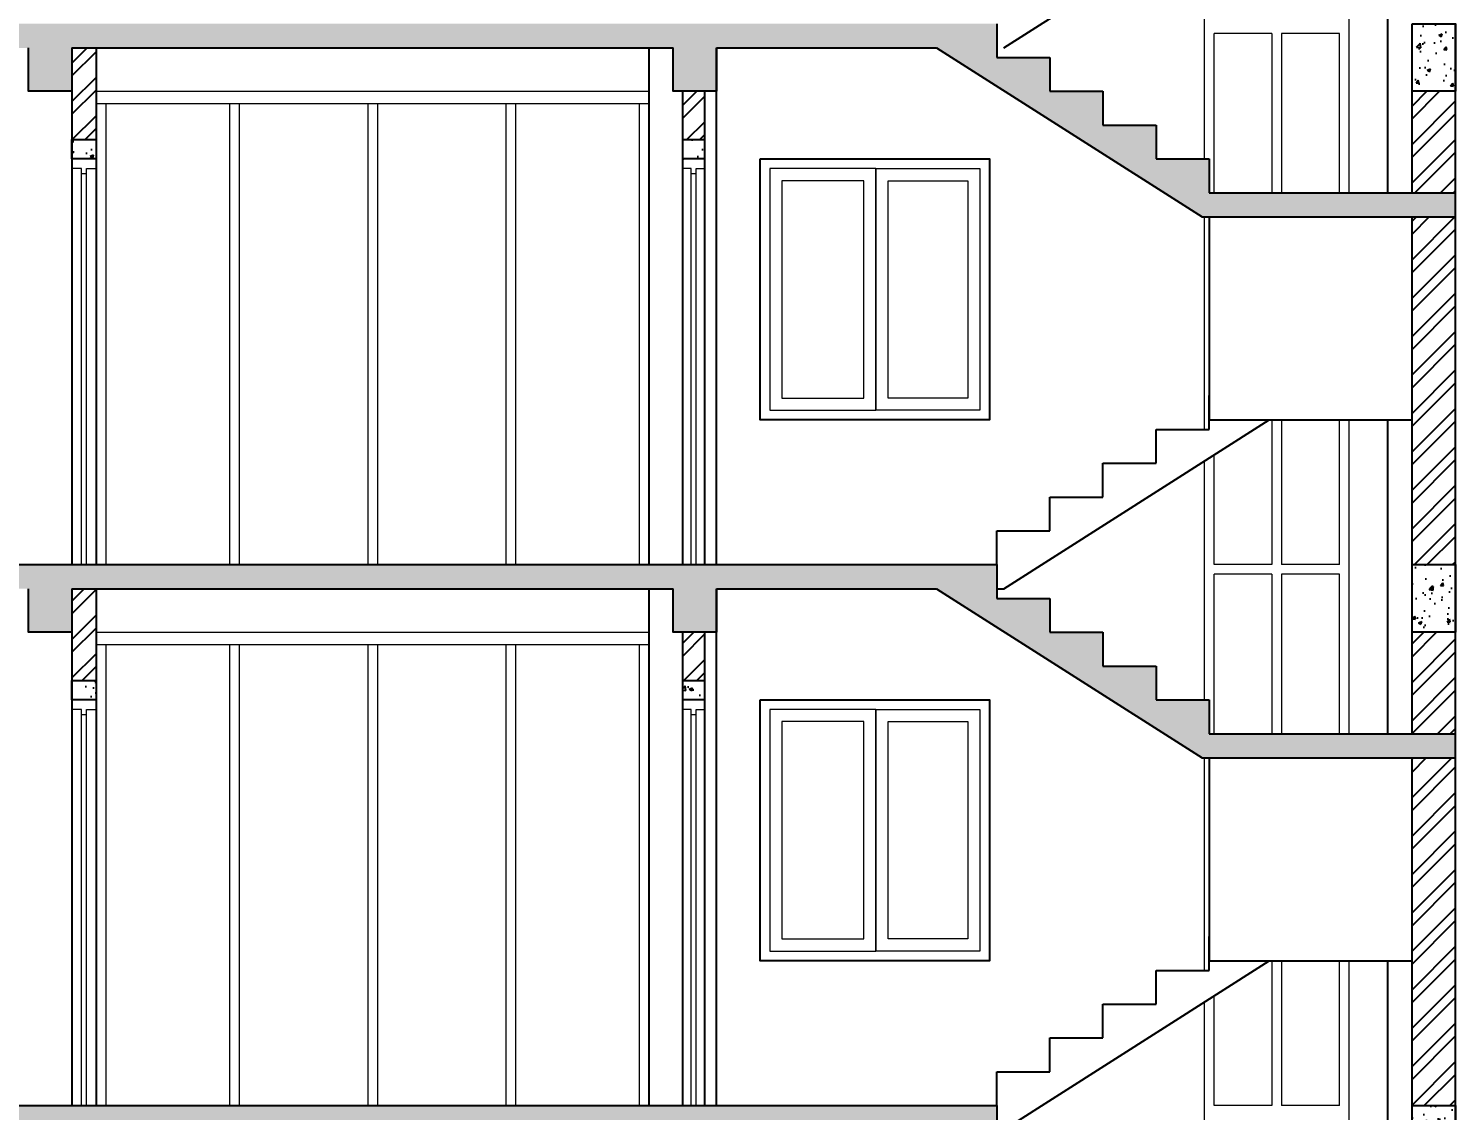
# Model space of a CAD drawing. Header units: inches. Extents: x 3672 to 10975, y -27382 to -746.
# Drawn here: x 5707.4 to 6002.8, y -23861.4 to -23637.4 of the extents above; entities that cross this region are included whole.
import ezdxf

# ---------------------------------------------------------------- set-up
doc = ezdxf.new("R2010")
doc.units = ezdxf.units.IN
doc.header["$LTSCALE"] = 17
doc.header["$MEASUREMENT"] = 0
for name, color, linetype, lineweight in [('25 BOT BAR', 12, 'Continuous', 25), ('ELEVATION', 7, 'Continuous', 25), ('furnitures', 45, 'Continuous', 9), ('OUTLINE', 1, 'Continuous', 25), ('WINDOW FRAME', 161, 'Continuous', 20)]:
    doc.layers.add(name, color=color, linetype=linetype, lineweight=lineweight)
doc.styles.add('ARCHITECTURE', font='stylu.ttf')
doc.dimstyles.new('8 SCALE', dxfattribs={"dimscale": 0, "dimtxt": 6, "dimasz": 6, "dimexe": 8, "dimexo": 8, "dimgap": 1.25, "dimtad": 1, "dimdec": 0, "dimzin": 3, "dimdsep": 46, "dimlunit": 4, "dimtxsty": 'ARCHITECTURE', "dimblk": 'ARCHTICK', "dimcen": 8, "dimdle": 8, "dimclrd": 5, "dimclre": 5, "dimclrt": 7, "dimadec": 0, "dimazin": 0, "dimtfac": 0.75, "dimtdec": 0, "dimtix": 1, "dimtmove": 2, "dimatfit": 3, "dimldrblk": 'ARCHTICK', "dimfxl": 8, "dimfxlon": 1, "dimtolj": 1, "dimtzin": 0, "dimlwd": -1, "dimlwe": -1, "dimarcsym": 0})
pattern_1 = [(50, (-14453.672, -2544.322), (7.1726018, -0.6275213), [0.75, -8.25]), (355, (-14453.672, -2544.322), (-1.3875133, 7.5219213), [0.6, -6.6]), (100.451444, (-14453.074, -2544.374), (5.7850885, 6.8943999), [0.637402, -7.0114211]), (46.1842, (-14453.672, -2542.322), (10.6724133, -1.6551928), [1.125, -12.375]), (96.635635, (-14452.782, -2542.46), (9.3466195, 9.741186), [0.9561034, -10.5171376]), (351.184164, (-14453.672, -2542.322), (9.3466195, 9.741186), [0.9, -9.9]), (21, (-14452.672, -2542.822), (5.9690705, -4.0261889), [0.75, -8.25]), (326, (-14452.672, -2542.822), (2.4331533, 7.2515005), [0.6, -6.6]), (71.451445, (-14452.174, -2543.1576), (8.4022238, 3.2253115), [0.6374019, -7.0114211]), (37.5, (-14453.6717, -2544.322), (0.12159855, 3.32893854), [0, -6.52, 0, -6.7, 0, -6.625]), (7.5, (-14453.6717, -2544.322), (2.63069537, 3.9441171), [0, -3.82, 0, -6.37, 0, -2.525]), (327.5, (-14455.9017, -2544.322), (5.33822436, -0.22554872), [0, -2.5, 0, -7.8, 0, -10.35]), (317.5, (-14456.9017, -2544.322), (5.8318617, 1.0010498), [0, -3.25, 0, -5.18, 0, -7.35])]
pattern_2 = [(45, (-14453.672, -2544.322), (-3.9774756, 3.9774756), []), (45, (-14451.02, -2544.322), (-3.9774756, 3.9774756), [])]

# ---------------------------------------------------------------- blocks, each defined once
blk = doc.blocks.new('_ArchTick')
at = {"color": 0, "linetype": 'ByBlock', "const_width": 0.15}
blk.add_lwpolyline([(-0.5, -0.5), (0.5, 0.5)], dxfattribs=at)
blk = doc.blocks.new('*D2912')
at = {"layer": 'Defpoints', "color": 0, "transparency": 16777216}
for p in [(5460.11, -23412.43), (5805.84, -23412.43), (5542.84, -23972.43)]:
    blk.add_point(p, dxfattribs=at)
at = {"layer": 'OUTLINE', "color": 5, "transparency": 16777216}
for p, q in [((5460.11, -23980.43), (5460.11, -23404.43)), ((5468.11, -23412.43), (5452.11, -23412.43)), ((5468.11, -23972.43), (5452.11, -23972.43))]:
    blk.add_line(p, q, dxfattribs=at)
at = {"layer": 'OUTLINE', "color": 5, "transparency": 16777216, "xscale": 6, "yscale": 6, "zscale": 6}
for p, rotation in [((5460.11, -23412.43), 90), ((5460.11, -23972.43), 270)]:
    blk.add_blockref('_ArchTick', p, dxfattribs=dict(at, rotation=rotation))
at = {"layer": 'OUTLINE', "color": 7, "transparency": 16777216, "insert": (5455.73, -23692.43), "char_height": 6, "attachment_point": 5, "rotation": 90, "style": 'ARCHITECTURE'}
blk.add_mtext('\\A1;46\'-8"', dxfattribs=at)

msp = doc.modelspace()

# ---------------------------------------------------------------- hatches: boundary and pattern name
at = {"layer": 'OUTLINE', "true_color": 0xf7abae}
h = msp.add_hatch(dxfattribs=at)
h.set_pattern_fill('AR-CONC', color=241)
h.set_pattern_definition(pattern_1)
h.paths.add_polyline_path([(5551.84, -23641.43), (5707.35, -23641.43), (5707.35, -23650.43), (5716.35, -23650.43), (5716.35, -23641.43), (5840.84, -23641.43), (5840.84, -23650.43), (5849.84, -23650.43), (5849.84, -23641.43), (5895.38, -23641.43), (5950.38, -23676.43), (6002.84, -23676.43), (6002.84, -23671.43), (5951.84, -23671.43), (5951.84, -23664.43), (5940.84, -23664.43), (5940.84, -23657.43), (5929.84, -23657.43), (5929.84, -23650.43), (5918.84, -23650.43), (5918.84, -23643.43), (5907.84, -23643.43), (5907.84, -23636.43), (5526.84, -23636.43), (5526.84, -23641.43), (5542.84, -23641.43), (5542.84, -23650.43), (5551.84, -23650.43)])
h = msp.add_hatch(dxfattribs=at)
h.set_pattern_fill('AR-CONC', color=241)
h.set_pattern_definition(pattern_1)
h.paths.add_polyline_path([(5993.84, -23650.43), (6002.84, -23650.43), (6002.84, -23636.43), (5993.84, -23636.43)])
at = {"layer": 'OUTLINE'}
h = msp.add_hatch(dxfattribs=at)
h.set_pattern_fill('ANSI32', color=8, scale=15)
h.set_pattern_definition(pattern_2)
h.paths.add_polyline_path([(5721.35, -23641.43), (5716.35, -23641.43), (5716.35, -23650.43), (5716.35, -23660.43), (5721.35, -23660.43)])
h = msp.add_hatch(dxfattribs=at)
h.set_pattern_fill('ANSI32', color=8, scale=15)
h.set_pattern_definition(pattern_2)
h.paths.add_polyline_path([(5847.34, -23650.43), (5842.84, -23650.43), (5842.84, -23660.43), (5847.34, -23660.43)])
h = msp.add_hatch(dxfattribs=at)
h.set_pattern_fill('ANSI32', color=8, scale=15)
h.set_pattern_definition(pattern_2)
h.paths.add_polyline_path([(6002.84, -23676.43), (5993.84, -23676.43), (5993.84, -23748.43), (6002.84, -23748.43)])
h.paths.add_polyline_path([(6002.84, -23650.43), (5993.84, -23650.43), (5993.84, -23671.43), (6002.84, -23671.43)])
at = {"layer": 'OUTLINE', "true_color": 0xf7abae}
h = msp.add_hatch(dxfattribs=at)
h.set_pattern_fill('AR-CONC', color=241)
h.set_pattern_definition(pattern_1)
h.paths.add_polyline_path([(5721.35, -23660.43), (5716.35, -23660.43), (5716.35, -23664.43), (5721.35, -23664.43)])
h = msp.add_hatch(dxfattribs=at)
h.set_pattern_fill('AR-CONC', color=241)
h.set_pattern_definition(pattern_1)
h.paths.add_polyline_path([(5847.34, -23660.43), (5842.84, -23660.43), (5842.84, -23664.43), (5847.34, -23664.43)])
h = msp.add_hatch(dxfattribs=at)
h.set_pattern_fill('AR-CONC', color=241)
h.set_pattern_definition(pattern_1)
h.paths.add_polyline_path([(5716.35, -23753.43), (5840.84, -23753.43), (5840.84, -23762.43), (5849.84, -23762.43), (5849.84, -23753.43), (5895.38, -23753.43), (5950.38, -23788.43), (6002.84, -23788.43), (6002.84, -23783.43), (5951.84, -23783.43), (5951.84, -23776.43), (5940.84, -23776.43), (5940.84, -23769.43), (5929.84, -23769.43), (5929.84, -23762.43), (5918.84, -23762.43), (5918.84, -23755.43), (5907.84, -23755.43), (5907.84, -23748.43), (5526.84, -23748.43), (5526.84, -23753.43), (5542.84, -23753.43), (5542.84, -23762.43), (5551.84, -23762.43), (5551.84, -23753.43), (5707.35, -23753.43), (5707.35, -23762.43), (5716.35, -23762.43)])
h = msp.add_hatch(dxfattribs=at)
h.set_pattern_fill('AR-CONC', color=241)
h.set_pattern_definition(pattern_1)
h.paths.add_polyline_path([(6002.84, -23748.43), (5993.84, -23748.43), (5993.84, -23762.43), (6002.84, -23762.43)])
at = {"layer": 'OUTLINE'}
h = msp.add_hatch(dxfattribs=at)
h.set_pattern_fill('ANSI32', color=8, scale=15)
h.set_pattern_definition(pattern_2)
h.paths.add_polyline_path([(5721.35, -23753.43), (5716.35, -23753.43), (5716.35, -23762.43), (5716.35, -23772.43), (5721.35, -23772.43)])
h = msp.add_hatch(dxfattribs=at)
h.set_pattern_fill('ANSI32', color=8, scale=15)
h.set_pattern_definition(pattern_2)
h.paths.add_polyline_path([(5847.34, -23762.43), (5842.84, -23762.43), (5842.84, -23772.43), (5847.34, -23772.43)])
h = msp.add_hatch(dxfattribs=at)
h.set_pattern_fill('ANSI32', color=8, scale=15)
h.set_pattern_definition(pattern_2)
h.paths.add_polyline_path([(6002.84, -23788.43), (5993.84, -23788.43), (5993.84, -23860.43), (6002.84, -23860.43)])
h.paths.add_polyline_path([(6002.84, -23762.43), (5993.84, -23762.43), (5993.84, -23783.43), (6002.84, -23783.43)])
at = {"layer": 'OUTLINE', "true_color": 0xf7abae}
h = msp.add_hatch(dxfattribs=at)
h.set_pattern_fill('AR-CONC', color=241)
h.set_pattern_definition(pattern_1)
h.paths.add_polyline_path([(5721.35, -23772.43), (5716.35, -23772.43), (5716.35, -23776.43), (5721.35, -23776.43)])
h = msp.add_hatch(dxfattribs=at)
h.set_pattern_fill('AR-CONC', color=241)
h.set_pattern_definition(pattern_1)
h.paths.add_polyline_path([(5847.34, -23772.43), (5842.84, -23772.43), (5842.84, -23776.43), (5847.34, -23776.43)])
h = msp.add_hatch(dxfattribs=at)
h.set_pattern_fill('AR-CONC', color=241)
h.set_pattern_definition(pattern_1)
h.paths.add_polyline_path([(5918.84, -23867.43), (5907.84, -23867.43), (5907.84, -23860.43), (5526.84, -23860.43), (5526.84, -23865.43), (5542.84, -23865.43), (5542.84, -23874.43), (5551.84, -23874.43), (5551.84, -23865.43), (5707.35, -23865.43), (5707.35, -23874.43), (5716.35, -23874.43), (5716.35, -23865.43), (5840.84, -23865.43), (5840.84, -23874.43), (5849.84, -23874.43), (5849.84, -23865.43), (5895.38, -23865.43), (5950.38, -23900.43), (6002.84, -23900.43), (6002.84, -23895.43), (5951.84, -23895.43), (5951.84, -23888.43), (5940.84, -23888.43), (5940.84, -23881.43), (5929.84, -23881.43), (5929.84, -23874.43), (5918.84, -23874.43)])
h = msp.add_hatch(dxfattribs=at)
h.set_pattern_fill('AR-CONC', color=241)
h.set_pattern_definition(pattern_1)
h.paths.add_polyline_path([(6002.84, -23874.43), (6002.84, -23860.43), (5993.84, -23860.43), (5993.84, -23874.43)])

# ---------------------------------------------------------------- linework, layer by layer
at = {"layer": '25 BOT BAR'}
for p, q in [((5909.29, -23641.43), (5964.29, -23606.43)), ((5988.84, -23671.43), (5988.84, -23606.43)), ((5907.84, -23636.43), (5907.84, -23643.43)), ((6002.84, -23748.43), (6002.84, -23636.43)), ((5716.35, -23641.43), (5840.84, -23641.43)), ((5716.35, -23641.43), (5716.35, -23748.43)), ((5721.35, -23641.43), (5721.35, -23748.43)), ((5835.84, -23748.43), (5835.84, -23641.43)), ((5849.84, -23641.43), (5895.38, -23641.43)), ((5849.84, -23748.43), (5849.84, -23641.43)), ((5895.38, -23641.43), (5950.38, -23676.43)), ((5993.84, -23671.43), (5993.84, -23641.43)), ((5907.84, -23643.43), (5918.84, -23643.43)), ((5918.84, -23643.43), (5918.84, -23650.43)), ((5842.84, -23748.43), (5842.84, -23650.43)), ((5847.34, -23650.43), (5847.34, -23748.43)), ((5918.84, -23650.43), (5929.84, -23650.43)), ((5929.84, -23650.43), (5929.84, -23657.43)), ((5929.84, -23657.43), (5940.84, -23657.43)), ((5940.84, -23657.43), (5940.84, -23664.43)), ((5940.84, -23664.43), (5951.84, -23664.43)), ((5951.84, -23664.43), (5951.84, -23671.43)), ((5951.84, -23671.43), (6002.84, -23671.43)), ((5950.38, -23676.43), (6002.84, -23676.43)), ((5951.84, -23676.43), (5951.84, -23718.43)), ((5993.84, -23748.43), (5993.84, -23676.43)), ((5951.84, -23720.43), (5951.84, -23713.43)), ((5909.29, -23753.43), (5964.29, -23718.43)), ((5940.84, -23727.43), (5940.84, -23720.43)), ((5940.84, -23720.43), (5951.84, -23720.43)), ((5951.84, -23718.43), (5993.84, -23718.43)), ((5988.84, -23783.43), (5988.84, -23718.43)), ((5929.84, -23734.43), (5929.84, -23727.43)), ((5929.84, -23727.43), (5940.84, -23727.43)), ((5918.84, -23741.43), (5918.84, -23734.43)), ((5918.84, -23734.43), (5929.84, -23734.43)), ((5907.84, -23748.43), (5907.84, -23741.43)), ((5907.84, -23741.43), (5918.84, -23741.43)), ((5526.84, -23748.43), (5907.84, -23748.43)), ((5907.84, -23748.43), (5907.84, -23755.43)), ((6002.84, -23860.43), (6002.84, -23748.43)), ((5716.35, -23753.43), (5840.84, -23753.43)), ((5716.35, -23753.43), (5716.35, -23860.43)), ((5721.35, -23753.43), (5721.35, -23860.43)), ((5835.84, -23860.43), (5835.84, -23753.43)), ((5849.84, -23753.43), (5895.38, -23753.43)), ((5849.84, -23860.43), (5849.84, -23753.43)), ((5895.38, -23753.43), (5950.38, -23788.43)), ((5907.84, -23753.43), (5909.29, -23753.43)), ((5993.84, -23783.43), (5993.84, -23753.43)), ((5907.84, -23755.43), (5918.84, -23755.43)), ((5918.84, -23755.43), (5918.84, -23762.43)), ((5842.84, -23860.43), (5842.84, -23762.43)), ((5847.34, -23762.43), (5847.34, -23860.43)), ((5918.84, -23762.43), (5929.84, -23762.43)), ((5929.84, -23762.43), (5929.84, -23769.43)), ((5929.84, -23769.43), (5940.84, -23769.43)), ((5940.84, -23769.43), (5940.84, -23776.43)), ((5940.84, -23776.43), (5951.84, -23776.43)), ((5951.84, -23776.43), (5951.84, -23783.43)), ((5951.84, -23783.43), (6002.84, -23783.43)), ((5950.38, -23788.43), (6002.84, -23788.43)), ((5951.84, -23788.43), (5951.84, -23830.43)), ((5993.84, -23860.43), (5993.84, -23788.43)), ((5951.84, -23832.43), (5951.84, -23825.43)), ((5909.29, -23865.43), (5964.29, -23830.43)), ((5951.84, -23830.43), (5993.84, -23830.43)), ((5988.84, -23895.43), (5988.84, -23830.43)), ((5940.84, -23839.43), (5940.84, -23832.43)), ((5940.84, -23832.43), (5951.84, -23832.43)), ((5929.84, -23846.43), (5929.84, -23839.43)), ((5929.84, -23839.43), (5940.84, -23839.43)), ((5918.84, -23853.43), (5918.84, -23846.43)), ((5918.84, -23846.43), (5929.84, -23846.43)), ((5907.84, -23860.43), (5907.84, -23853.43)), ((5907.84, -23853.43), (5918.84, -23853.43)), ((5526.84, -23860.43), (5907.84, -23860.43)), ((5907.84, -23860.43), (5907.84, -23867.43)), ((6002.84, -23972.43), (6002.84, -23860.43))]:
    msp.add_line(p, q, dxfattribs=at)
for points in [[(5993.84, -23636.43), (6002.84, -23636.43), (6002.84, -23650.43), (5993.84, -23650.43)], [(5716.35, -23660.43), (5721.35, -23660.43), (5721.35, -23664.43), (5716.35, -23664.43)], [(5842.84, -23660.43), (5847.34, -23660.43), (5847.34, -23664.43), (5842.84, -23664.43)], [(5993.84, -23748.43), (6002.84, -23748.43), (6002.84, -23762.43), (5993.84, -23762.43)], [(5716.35, -23772.43), (5721.35, -23772.43), (5721.35, -23776.43), (5716.35, -23776.43)], [(5842.84, -23772.43), (5847.34, -23772.43), (5847.34, -23776.43), (5842.84, -23776.43)], [(5993.84, -23860.43), (6002.84, -23860.43), (6002.84, -23874.43), (5993.84, -23874.43)]]:
    msp.add_lwpolyline(points, close=True, dxfattribs=at)
for points in [[(5716.35, -23641.43), (5716.35, -23650.43), (5707.35, -23650.43), (5707.35, -23641.43)], [(5849.84, -23641.43), (5849.84, -23650.43), (5840.84, -23650.43), (5840.84, -23641.43)], [(5716.35, -23753.43), (5716.35, -23762.43), (5707.35, -23762.43), (5707.35, -23753.43)], [(5849.84, -23753.43), (5849.84, -23762.43), (5840.84, -23762.43), (5840.84, -23753.43)], [(5707.35, -23860.43), (5707.35, -23860.43), (5716.35, -23860.43)]]:
    msp.add_lwpolyline(points, dxfattribs=at)
at = {"layer": 'ELEVATION', "linetype": 'Continuous'}
for points in [[(5858.84, -23664.43), (5906.35, -23664.43), (5906.35, -23718.43), (5858.84, -23718.43), (5858.84, -23664.43)], [(5858.84, -23776.43), (5906.35, -23776.43), (5906.35, -23830.43), (5858.84, -23830.43), (5858.84, -23776.43)]]:
    msp.add_lwpolyline(points, dxfattribs=at)
at = {"layer": 'furnitures'}
for p, q in [((5716.35, -23664.43), (5721.35, -23664.43)), ((5716.35, -23664.43), (5716.35, -23666.43)), ((5721.35, -23664.43), (5721.35, -23666.43)), ((5842.84, -23664.43), (5847.34, -23664.43)), ((5842.84, -23664.43), (5842.84, -23666.43)), ((5847.34, -23664.43), (5847.34, -23666.43)), ((5718.35, -23666.43), (5716.35, -23666.43)), ((5718.35, -23748.43), (5718.35, -23666.43)), ((5718.35, -23667.43), (5719.35, -23667.43)), ((5719.35, -23748.43), (5719.35, -23666.43)), ((5719.35, -23666.43), (5721.35, -23666.43)), ((5844.59, -23666.43), (5842.84, -23666.43)), ((5844.59, -23748.43), (5844.59, -23666.43)), ((5844.59, -23667.43), (5845.59, -23667.43)), ((5845.59, -23748.43), (5845.59, -23666.43)), ((5845.59, -23666.43), (5847.34, -23666.43)), ((5716.35, -23776.43), (5721.35, -23776.43)), ((5716.35, -23776.43), (5716.35, -23778.43)), ((5721.35, -23776.43), (5721.35, -23778.43)), ((5842.84, -23776.43), (5847.34, -23776.43)), ((5842.84, -23776.43), (5842.84, -23778.43)), ((5847.34, -23776.43), (5847.34, -23778.43)), ((5718.35, -23778.43), (5716.35, -23778.43)), ((5718.35, -23860.43), (5718.35, -23778.43)), ((5718.35, -23779.43), (5719.35, -23779.43)), ((5719.35, -23860.43), (5719.35, -23778.43)), ((5719.35, -23778.43), (5721.35, -23778.43)), ((5844.59, -23778.43), (5842.84, -23778.43)), ((5844.59, -23860.43), (5844.59, -23778.43)), ((5844.59, -23779.43), (5845.59, -23779.43)), ((5845.59, -23860.43), (5845.59, -23778.43)), ((5845.59, -23778.43), (5847.34, -23778.43))]:
    msp.add_line(p, q, dxfattribs=at)
at = {"layer": 'WINDOW FRAME'}
for p, q in [((5980.84, -23671.43), (5980.84, -23606.43)), ((5950.84, -23664.43), (5950.84, -23615)), ((5952.84, -23671.43), (5952.84, -23638.43)), ((5964.84, -23638.43), (5952.84, -23638.43)), ((5952.84, -23671.43), (5952.84, -23638.43)), ((5964.84, -23638.43), (5952.84, -23638.43)), ((5964.84, -23638.43), (5964.84, -23671.43)), ((5978.84, -23638.43), (5966.84, -23638.43)), ((5978.84, -23638.43), (5966.84, -23638.43)), ((5966.84, -23638.43), (5966.84, -23671.43)), ((5978.84, -23671.43), (5978.84, -23638.43)), ((5978.84, -23671.43), (5978.84, -23638.43)), ((5721.35, -23650.43), (5835.84, -23650.43)), ((5721.35, -23652.93), (5750.98, -23652.93)), ((5723.35, -23652.93), (5723.35, -23748.43)), ((5748.98, -23652.93), (5748.98, -23748.43)), ((5750.98, -23652.93), (5779.6, -23652.93)), ((5750.98, -23652.93), (5750.98, -23748.43)), ((5777.6, -23652.93), (5777.6, -23748.43)), ((5779.6, -23652.93), (5808.22, -23652.93)), ((5779.6, -23652.93), (5779.6, -23748.43)), ((5806.22, -23652.93), (5806.22, -23748.43)), ((5808.22, -23652.93), (5835.84, -23652.93)), ((5808.22, -23652.93), (5808.22, -23748.43)), ((5833.84, -23748.43), (5833.84, -23652.93)), ((5882.84, -23666.43), (5882.84, -23716.43)), ((5882.84, -23716.43), (5882.84, -23666.43)), ((5950.84, -23720.43), (5950.84, -23676.43)), ((5964.84, -23718.43), (5964.84, -23748.43)), ((5966.84, -23718.43), (5966.84, -23748.43)), ((5978.84, -23748.43), (5978.84, -23718.43)), ((5978.84, -23748.43), (5978.84, -23718.43)), ((5980.84, -23783.43), (5980.84, -23718.43)), ((5950.84, -23776.43), (5950.84, -23727)), ((5952.84, -23748.43), (5952.84, -23725.72)), ((5952.84, -23748.43), (5952.84, -23725.72)), ((5964.84, -23748.43), (5952.84, -23748.43)), ((5952.84, -23783.43), (5952.84, -23750.43)), ((5964.84, -23750.43), (5952.84, -23750.43)), ((5964.84, -23750.43), (5964.84, -23783.43)), ((5978.84, -23748.43), (5966.84, -23748.43)), ((5978.84, -23750.43), (5966.84, -23750.43)), ((5966.84, -23750.43), (5966.84, -23783.43)), ((5978.84, -23783.43), (5978.84, -23750.43)), ((5721.35, -23762.43), (5835.84, -23762.43)), ((5721.35, -23764.93), (5750.98, -23764.93)), ((5723.35, -23764.93), (5723.35, -23860.43)), ((5748.98, -23764.93), (5748.98, -23860.43)), ((5750.98, -23764.93), (5779.6, -23764.93)), ((5750.98, -23764.93), (5750.98, -23860.43)), ((5777.6, -23764.93), (5777.6, -23860.43)), ((5779.6, -23764.93), (5808.22, -23764.93)), ((5779.6, -23764.93), (5779.6, -23860.43)), ((5806.22, -23764.93), (5806.22, -23860.43)), ((5808.22, -23764.93), (5835.84, -23764.93)), ((5808.22, -23764.93), (5808.22, -23860.43)), ((5833.84, -23860.43), (5833.84, -23764.93)), ((5882.84, -23778.43), (5882.84, -23828.43)), ((5882.84, -23828.43), (5882.84, -23778.43)), ((5950.84, -23832.43), (5950.84, -23788.43)), ((5964.84, -23830.43), (5964.84, -23860.43)), ((5966.84, -23830.43), (5966.84, -23860.43)), ((5978.84, -23860.43), (5978.84, -23830.43)), ((5980.84, -23895.43), (5980.84, -23830.43)), ((5950.84, -23888.43), (5950.84, -23839)), ((5952.84, -23860.43), (5952.84, -23837.72)), ((5964.84, -23860.43), (5952.84, -23860.43)), ((5978.84, -23860.43), (5966.84, -23860.43))]:
    msp.add_line(p, q, dxfattribs=at)
for points in [[(5882.84, -23666.43), (5860.84, -23666.43), (5860.84, -23716.43), (5882.84, -23716.43)], [(5880.34, -23668.93), (5863.34, -23668.93), (5863.34, -23713.93), (5880.34, -23713.93)], [(5885.34, -23668.93), (5901.85, -23668.93), (5901.85, -23713.93), (5885.34, -23713.93)], [(5882.84, -23778.43), (5860.84, -23778.43), (5860.84, -23828.43), (5882.84, -23828.43)], [(5880.34, -23780.93), (5863.34, -23780.93), (5863.34, -23825.93), (5880.34, -23825.93)], [(5885.34, -23780.93), (5901.85, -23780.93), (5901.85, -23825.93), (5885.34, -23825.93)]]:
    msp.add_lwpolyline(points, close=True, dxfattribs=at)
for points in [[(5882.84, -23666.43), (5904.35, -23666.43), (5904.35, -23716.43), (5882.84, -23716.43)], [(5882.84, -23778.43), (5904.35, -23778.43), (5904.35, -23828.43), (5882.84, -23828.43)]]:
    msp.add_lwpolyline(points, dxfattribs=at)

# ---------------------------------------------------------------- dimensions: what is measured, and where the dimension line sits
at = {"layer": 'OUTLINE'}
dim = msp.add_linear_dim(base=(5460.11, -23412.43), p1=(5542.84, -23972.43), p2=(5805.84, -23412.43), angle=90, dimstyle='8 SCALE', override={"dimscale": 1}, dxfattribs=at)
dim.commit()
dim.dimension.update_dxf_attribs({"geometry": '*D2912', "text_midpoint": (5455.73, -23692.43)})

doc.saveas('drawing.dxf')
